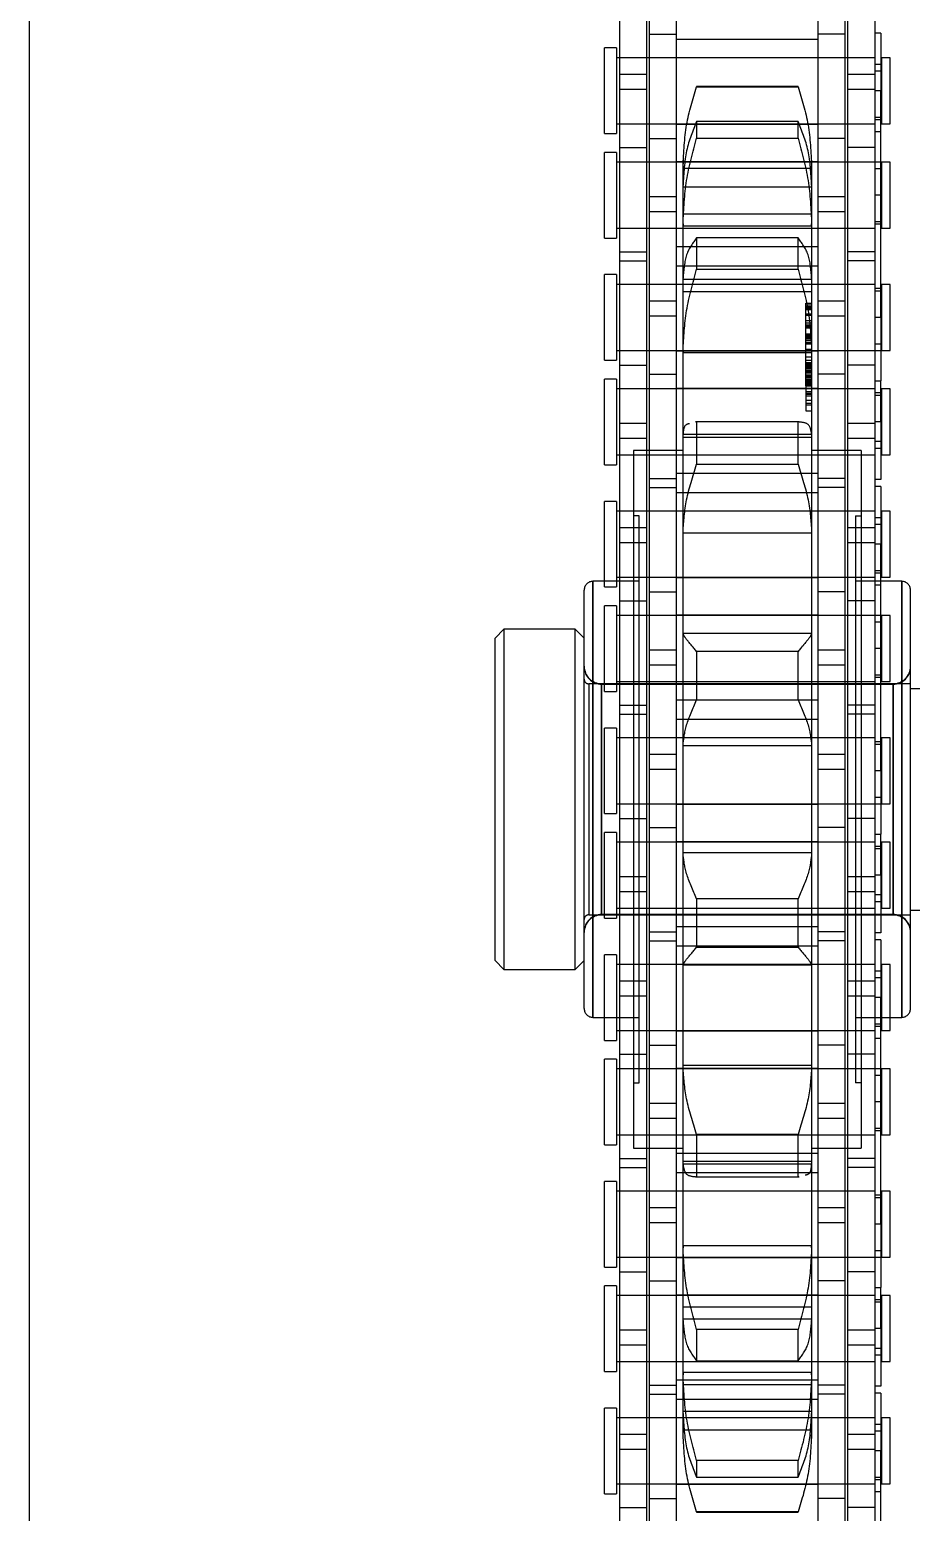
# Model space of a CAD drawing. Header units: metres. Extents: x 0 to 63075, y 0 to 44550.
# Drawn here: x 14109.2 to 14158.7, y 28815.4 to 28898.5 of the extents above; entities that cross this region are included whole.
import ezdxf

# ---------------------------------------------------------------- set-up
doc = ezdxf.new("R2010")
doc.units = ezdxf.units.M
doc.header["$LTSCALE"] = 75
doc.linetypes.add('HIDDEN2', pattern=[4.7625, 3.175, -1.5875])
for name, color, linetype in [('SDM', 7, 'Continuous'), ('SL4', 4, 'Continuous'), ('ST1', 7, 'HIDDEN2')]:
    doc.layers.add(name, color=color, linetype=linetype)

# ---------------------------------------------------------------- blocks, each defined once
blk = doc.blocks.new('A$Cb6dca9d5')
at = {"layer": 'SL4'}
blk.add_line((262.765, 1009.762), (262.765, 2334.737), dxfattribs=at)
at = {"layer": 'ST1'}
for p, q in [((297.515, 2158.451), (297.515, 2164.801)), ((299.035, 2158.451), (299.035, 2164.801)), ((306.965, 2158.451), (306.965, 2164.801)), ((308.485, 2158.451), (308.485, 2164.801)), ((295.843, 2152.101), (295.843, 2161.196)), ((297.363, 2152.101), (297.363, 2161.196)), ((308.637, 2152.101), (308.637, 2161.196)), ((310.157, 2152.101), (310.157, 2161.196)), ((297.515, 2158.451), (299.035, 2158.451)), ((297.515, 2149.356), (297.515, 2158.451)), ((299.035, 2149.356), (299.035, 2158.451)), ((299.035, 2158.168), (306.965, 2158.168)), ((308.485, 2158.451), (306.965, 2158.451)), ((306.965, 2149.356), (306.965, 2158.451)), ((308.485, 2149.356), (308.485, 2158.451)), ((310.489, 2158.507), (310.157, 2158.507)), ((310.489, 2158.507), (310.489, 2155.276)), ((295, 2152.878), (295, 2157.675)), ((295.659, 2157.675), (295, 2157.675)), ((295.659, 2157.675), (295.659, 2152.878)), ((310.157, 2157.121), (295.659, 2157.121)), ((297.363, 2157.121), (295.843, 2157.121)), ((299.035, 2157.121), (297.515, 2157.121)), ((306.965, 2157.121), (299.035, 2157.121)), ((308.485, 2157.121), (306.965, 2157.121)), ((310.157, 2157.121), (308.637, 2157.121)), ((310.526, 2156.752), (310.157, 2156.752)), ((310.526, 2157.121), (310.526, 2153.431)), ((311, 2157.121), (310.526, 2157.121)), ((311, 2153.431), (311, 2157.121)), ((295.843, 2156.208), (297.363, 2156.208)), ((308.637, 2156.208), (310.157, 2156.208)), ((310.489, 2156.383), (310.157, 2156.383)), ((297.363, 2155.348), (295.843, 2155.348)), ((300.157, 2155.52), (300.157, 2155.496)), ((305.843, 2155.52), (300.157, 2155.52)), ((300.157, 2155.496), (305.843, 2155.496)), ((305.843, 2155.496), (305.843, 2155.52)), ((310.157, 2155.348), (308.637, 2155.348)), ((310.489, 2155.276), (310.157, 2155.276)), ((310.489, 2142.576), (310.489, 2155.276)), ((295.659, 2153.431), (310.157, 2153.431)), ((295.843, 2153.431), (297.363, 2153.431)), ((297.515, 2153.431), (299.035, 2153.431)), ((299.035, 2153.431), (306.965, 2153.431)), ((306.965, 2153.388), (299.035, 2153.388)), ((300.157, 2153.558), (300.157, 2152.62)), ((305.843, 2153.558), (300.157, 2153.558)), ((305.843, 2152.62), (305.843, 2153.558)), ((306.965, 2153.431), (308.485, 2153.431)), ((308.637, 2153.431), (310.157, 2153.431)), ((310.157, 2153.8), (310.526, 2153.8)), ((310.489, 2153.657), (310.157, 2153.657)), ((310.526, 2153.431), (311, 2153.431)), ((295, 2152.878), (295.659, 2152.878)), ((297.515, 2152.603), (299.035, 2152.603)), ((300.157, 2152.62), (305.843, 2152.62)), ((308.485, 2152.603), (306.965, 2152.603)), ((310.489, 2152.98), (310.157, 2152.98)), ((295, 2147.029), (295, 2151.826)), ((295.659, 2151.826), (295, 2151.826)), ((295.659, 2151.826), (295.659, 2147.029)), ((295.843, 2152.101), (297.363, 2152.101)), ((295.843, 2145.751), (295.843, 2152.101)), ((297.363, 2145.751), (297.363, 2152.101)), ((299.405, 2151.684), (299.395, 2151.187)), ((310.157, 2152.101), (308.637, 2152.101)), ((308.637, 2145.751), (308.637, 2152.101)), ((310.157, 2145.751), (310.157, 2152.101)), ((310.157, 2151.273), (295.659, 2151.273)), ((297.363, 2151.273), (295.843, 2151.273)), ((299.035, 2151.273), (297.515, 2151.273)), ((299.035, 2151.316), (306.965, 2151.316)), ((306.965, 2151.273), (299.035, 2151.273)), ((299.395, 2151.047), (299.395, 2151.187)), ((299.395, 2150.92), (299.395, 2151.047)), ((299.395, 2151.047), (299.395, 2150.92)), ((306.605, 2150.92), (299.395, 2150.92)), ((299.395, 2149.99), (299.395, 2150.92)), ((306.605, 2151.187), (306.605, 2151.047)), ((306.605, 2151.047), (306.605, 2150.92)), ((306.605, 2150.92), (306.605, 2151.047)), ((306.605, 2150.92), (306.605, 2149.99)), ((308.485, 2151.273), (306.965, 2151.273)), ((310.489, 2151.273), (308.637, 2151.273)), ((310.526, 2150.904), (310.157, 2150.904)), ((310.526, 2151.273), (310.526, 2147.583)), ((311, 2151.273), (310.526, 2151.273)), ((311, 2147.583), (311, 2151.273)), ((299.395, 2147.825), (299.395, 2149.99)), ((306.605, 2149.881), (299.395, 2149.881)), ((306.605, 2149.99), (306.605, 2147.825)), ((297.515, 2148.496), (297.515, 2149.356)), ((297.515, 2149.356), (299.035, 2149.356)), ((299.035, 2148.496), (299.035, 2149.356)), ((306.965, 2148.496), (306.965, 2149.356)), ((306.965, 2149.356), (308.485, 2149.356)), ((308.485, 2148.496), (308.485, 2149.356)), ((310.489, 2149.428), (310.157, 2149.428)), ((297.515, 2139.401), (297.515, 2148.496)), ((299.035, 2148.496), (297.515, 2148.496)), ((299.035, 2139.401), (299.035, 2148.496)), ((299.395, 2148.383), (306.605, 2148.383)), ((306.965, 2139.401), (306.965, 2148.496)), ((308.485, 2148.496), (306.965, 2148.496)), ((308.485, 2139.401), (308.485, 2148.496)), ((295.659, 2147.583), (310.157, 2147.583)), ((295.843, 2147.583), (297.363, 2147.583)), ((297.515, 2147.583), (299.035, 2147.583)), ((299.035, 2147.583), (306.965, 2147.583)), ((299.395, 2147.697), (299.395, 2147.825)), ((299.395, 2147.825), (299.395, 2147.697)), ((306.605, 2147.697), (299.395, 2147.697)), ((299.395, 2144.783), (299.395, 2147.697)), ((306.605, 2147.825), (306.605, 2147.697)), ((306.605, 2147.697), (306.605, 2147.825)), ((306.605, 2147.697), (306.605, 2144.783)), ((306.965, 2147.583), (308.485, 2147.583)), ((308.637, 2147.583), (310.157, 2147.583)), ((310.157, 2147.952), (310.526, 2147.952)), ((310.489, 2147.809), (310.157, 2147.809)), ((310.526, 2147.583), (311, 2147.583)), ((295, 2147.029), (295.659, 2147.029)), ((306.965, 2146.536), (299.035, 2146.536)), ((300.157, 2147.039), (300.157, 2145.276)), ((305.843, 2147.039), (300.157, 2147.039)), ((305.843, 2145.276), (305.843, 2147.039)), ((295.843, 2146.253), (297.363, 2146.253)), ((295.843, 2145.751), (297.363, 2145.751)), ((295.843, 2136.656), (295.843, 2145.751)), ((297.363, 2136.656), (297.363, 2145.751)), ((310.157, 2146.253), (308.637, 2146.253)), ((310.157, 2145.751), (308.637, 2145.751)), ((308.637, 2136.656), (308.637, 2145.751)), ((310.157, 2136.656), (310.157, 2145.751)), ((295, 2140.178), (295, 2144.975)), ((295.659, 2144.975), (295, 2144.975)), ((295.659, 2144.975), (295.659, 2140.178)), ((299.035, 2145.468), (306.965, 2145.468)), ((300.157, 2145.276), (305.843, 2145.276)), ((310.157, 2144.421), (295.659, 2144.421)), ((297.363, 2144.421), (295.843, 2144.421)), ((299.035, 2144.421), (297.515, 2144.421)), ((306.965, 2144.421), (299.035, 2144.421)), ((299.395, 2140.715), (299.395, 2144.783)), ((306.605, 2144.705), (299.395, 2144.705)), ((299.395, 2144.036), (306.605, 2144.036)), ((306.605, 2144.783), (306.605, 2140.715)), ((308.485, 2144.421), (306.965, 2144.421)), ((310.157, 2144.421), (308.637, 2144.421)), ((310.489, 2144.195), (310.157, 2144.195)), ((310.526, 2144.052), (310.157, 2144.052)), ((310.526, 2144.421), (310.526, 2140.731)), ((311, 2144.421), (310.526, 2144.421)), ((311, 2140.731), (311, 2144.421)), ((297.515, 2143.508), (299.035, 2143.508)), ((306.27, 2143.349), (306.27, 2143.384)), ((306.27, 2143.384), (306.605, 2143.384)), ((306.27, 2143.369), (306.605, 2143.369)), ((306.27, 2143.142), (306.27, 2143.349)), ((306.27, 2143.349), (306.605, 2143.349)), ((306.27, 2143.339), (306.605, 2143.339)), ((306.27, 2143.222), (306.605, 2143.222)), ((306.27, 2143.184), (306.605, 2143.184)), ((306.965, 2143.508), (308.485, 2143.508)), ((299.035, 2142.648), (297.515, 2142.648)), ((306.27, 2143.106), (306.27, 2143.142)), ((306.27, 2143.142), (306.605, 2143.142)), ((306.27, 2142.781), (306.27, 2143.106)), ((306.27, 2143.106), (306.605, 2143.106)), ((306.27, 2143.015), (306.605, 2143.015)), ((306.27, 2142.697), (306.27, 2142.781)), ((306.27, 2142.781), (306.605, 2142.781)), ((306.27, 2142.415), (306.27, 2142.697)), ((306.27, 2142.697), (306.605, 2142.697)), ((306.27, 2141.567), (306.27, 2142.415)), ((306.27, 2142.415), (306.605, 2142.415)), ((308.485, 2142.648), (306.965, 2142.648)), ((310.489, 2142.576), (310.157, 2142.576)), ((310.489, 2142.576), (310.489, 2139.024)), ((306.27, 2142.278), (306.605, 2142.278)), ((306.27, 2142.157), (306.605, 2142.157)), ((306.27, 2142.109), (306.605, 2142.109)), ((306.27, 2142.071), (306.605, 2142.071)), ((306.27, 2142.025), (306.605, 2142.025)), ((306.27, 2141.998), (306.605, 2141.998)), ((306.27, 2141.663), (306.605, 2141.663)), ((306.27, 2141.64), (306.605, 2141.64)), ((306.27, 2141.567), (306.605, 2141.567)), ((306.27, 2141.177), (306.27, 2141.567)), ((306.27, 2141.56), (306.605, 2141.56)), ((306.27, 2141.539), (306.605, 2141.539)), ((306.27, 2141.522), (306.605, 2141.522)), ((295.659, 2140.731), (310.157, 2140.731)), ((295.843, 2140.731), (297.363, 2140.731)), ((297.515, 2140.731), (299.035, 2140.731)), ((299.035, 2140.731), (306.965, 2140.731)), ((306.965, 2140.688), (299.035, 2140.688)), ((299.395, 2140.599), (299.395, 2140.715)), ((299.395, 2140.715), (299.395, 2140.599)), ((306.27, 2141.467), (306.605, 2141.467)), ((306.27, 2141.413), (306.605, 2141.413)), ((306.27, 2141.333), (306.605, 2141.333)), ((306.27, 2141.287), (306.605, 2141.287)), ((306.27, 2141.177), (306.605, 2141.177)), ((306.27, 2138.748), (306.27, 2141.177)), ((306.27, 2141.159), (306.605, 2141.159)), ((306.27, 2141.138), (306.605, 2141.138)), ((306.27, 2141.097), (306.605, 2141.097)), ((306.27, 2140.797), (306.605, 2140.797)), ((306.27, 2140.736), (306.605, 2140.736)), ((306.605, 2140.688), (306.27, 2140.688)), ((306.605, 2140.715), (306.605, 2140.599)), ((306.965, 2140.731), (308.485, 2140.731)), ((308.637, 2140.731), (310.489, 2140.731)), ((310.157, 2141.1), (310.526, 2141.1)), ((310.526, 2140.731), (311, 2140.731)), ((295, 2140.178), (295.659, 2140.178)), ((295.843, 2139.903), (297.363, 2139.903)), ((306.605, 2140.599), (299.395, 2140.599)), ((299.395, 2136.054), (299.395, 2140.599)), ((306.605, 2140.353), (306.27, 2140.353)), ((306.27, 2140.194), (306.605, 2140.194)), ((306.27, 2140.06), (306.605, 2140.06)), ((306.27, 2140.052), (306.605, 2140.052)), ((306.27, 2140.033), (306.605, 2140.033)), ((306.27, 2140.017), (306.605, 2140.017)), ((306.27, 2140.003), (306.605, 2140.003)), ((306.27, 2139.915), (306.605, 2139.915)), ((306.27, 2139.911), (306.605, 2139.911)), ((306.27, 2139.886), (306.605, 2139.886)), ((306.27, 2139.882), (306.605, 2139.882)), ((306.605, 2140.599), (306.605, 2136.054)), ((310.157, 2139.903), (308.637, 2139.903)), ((295, 2134.329), (295, 2139.126)), ((295.659, 2139.126), (295, 2139.126)), ((295.659, 2139.126), (295.659, 2134.329)), ((297.515, 2139.401), (299.035, 2139.401)), ((297.515, 2133.051), (297.515, 2139.401)), ((299.035, 2133.051), (299.035, 2139.401)), ((306.27, 2139.848), (306.605, 2139.848)), ((306.27, 2139.809), (306.605, 2139.809)), ((306.27, 2139.776), (306.605, 2139.776)), ((306.27, 2139.774), (306.605, 2139.774)), ((306.27, 2139.741), (306.605, 2139.741)), ((306.27, 2139.638), (306.605, 2139.638)), ((306.27, 2139.589), (306.605, 2139.589)), ((306.27, 2139.509), (306.605, 2139.509)), ((306.27, 2139.425), (306.605, 2139.425)), ((306.27, 2139.332), (306.605, 2139.332)), ((306.27, 2139.264), (306.605, 2139.264)), ((306.27, 2139.256), (306.605, 2139.256)), ((306.27, 2139.236), (306.605, 2139.236)), ((306.27, 2139.143), (306.605, 2139.143)), ((306.27, 2139.13), (306.605, 2139.13)), ((306.27, 2139.122), (306.605, 2139.122)), ((306.27, 2139.119), (306.605, 2139.119)), ((306.27, 2139.045), (306.605, 2139.045)), ((308.485, 2139.401), (306.965, 2139.401)), ((306.965, 2133.051), (306.965, 2139.401)), ((308.485, 2133.051), (308.485, 2139.401)), ((310.157, 2139.024), (310.489, 2139.024)), ((310.489, 2136.728), (310.489, 2139.024)), ((310.157, 2138.573), (295.659, 2138.573)), ((297.363, 2138.573), (295.843, 2138.573)), ((299.035, 2138.573), (297.515, 2138.573)), ((299.035, 2138.616), (306.965, 2138.616)), ((306.965, 2138.573), (299.035, 2138.573)), ((306.27, 2139.014), (306.605, 2139.014)), ((306.27, 2139.006), (306.605, 2139.006)), ((306.27, 2138.929), (306.605, 2138.929)), ((306.27, 2138.872), (306.605, 2138.872)), ((306.27, 2138.871), (306.605, 2138.871)), ((306.27, 2138.858), (306.605, 2138.858)), ((306.27, 2138.807), (306.605, 2138.807)), ((306.27, 2138.807), (306.605, 2138.807)), ((306.27, 2138.748), (306.605, 2138.748)), ((306.27, 2138.748), (306.27, 2138.333)), ((306.27, 2138.425), (306.605, 2138.425)), ((306.27, 2138.333), (306.605, 2138.333)), ((306.27, 2138.333), (306.27, 2138.181)), ((306.27, 2138.284), (306.605, 2138.284)), ((308.485, 2138.573), (306.965, 2138.573)), ((310.157, 2138.573), (308.637, 2138.573)), ((310.489, 2138.347), (310.157, 2138.347)), ((310.526, 2138.204), (310.157, 2138.204)), ((310.526, 2138.573), (310.526, 2134.883)), ((311, 2138.573), (310.526, 2138.573)), ((311, 2134.883), (311, 2138.573)), ((306.27, 2138.181), (306.605, 2138.181)), ((306.27, 2138.181), (306.27, 2137.341)), ((306.27, 2137.949), (306.605, 2137.949)), ((306.27, 2137.779), (306.605, 2137.779)), ((306.27, 2137.676), (306.605, 2137.676)), ((295.843, 2135.796), (295.843, 2136.656)), ((295.843, 2136.656), (297.363, 2136.656)), ((297.363, 2135.796), (297.363, 2136.656)), ((305.901, 2136.728), (300.099, 2136.728)), ((300.157, 2136.726), (300.099, 2136.711)), ((300.157, 2136.726), (300.157, 2134.35)), ((305.843, 2136.726), (300.157, 2136.726)), ((305.843, 2134.35), (305.843, 2136.726)), ((306.27, 2137.341), (306.605, 2137.341)), ((308.637, 2135.796), (308.637, 2136.656)), ((308.637, 2136.656), (310.157, 2136.656)), ((310.489, 2136.728), (310.157, 2136.728)), ((310.157, 2135.796), (310.157, 2136.656)), ((310.489, 2136.728), (310.489, 2133.497)), ((295.843, 2126.701), (295.843, 2135.796)), ((297.363, 2135.796), (295.843, 2135.796)), ((297.363, 2126.701), (297.363, 2135.796)), ((299.395, 2130.572), (299.395, 2136.054)), ((306.605, 2136.016), (299.395, 2136.016)), ((299.395, 2135.866), (306.605, 2135.866)), ((306.605, 2136.054), (306.605, 2130.572)), ((308.637, 2126.701), (308.637, 2135.796)), ((310.157, 2135.796), (308.637, 2135.796)), ((310.157, 2126.701), (310.157, 2135.796)), ((295.659, 2134.883), (310.157, 2134.883)), ((295.843, 2134.883), (297.363, 2134.883)), ((299.395, 2135.124), (296.625, 2135.124)), ((296.625, 2135.124), (296.625, 2096.036)), ((297.515, 2134.883), (299.035, 2134.883)), ((299.035, 2134.883), (306.965, 2134.883)), ((309.375, 2135.124), (306.605, 2135.124)), ((306.965, 2134.883), (308.485, 2134.883)), ((308.637, 2134.883), (310.157, 2134.883)), ((309.375, 2135.124), (309.375, 2096.036)), ((310.489, 2135.621), (310.157, 2135.621)), ((310.157, 2135.252), (310.526, 2135.252)), ((310.526, 2134.883), (311, 2134.883)), ((295, 2134.329), (295.659, 2134.329)), ((300.157, 2134.35), (305.843, 2134.35)), ((297.515, 2133.553), (299.035, 2133.553)), ((306.965, 2133.836), (299.035, 2133.836)), ((308.485, 2133.553), (306.965, 2133.553)), ((310.489, 2133.497), (310.157, 2133.497)), ((297.515, 2133.051), (299.035, 2133.051)), ((297.515, 2123.956), (297.515, 2133.051)), ((299.035, 2123.956), (299.035, 2133.051)), ((299.035, 2132.768), (306.965, 2132.768)), ((308.485, 2133.051), (306.965, 2133.051)), ((306.965, 2123.956), (306.965, 2133.051)), ((308.485, 2123.956), (308.485, 2133.051)), ((310.489, 2133.107), (310.157, 2133.107)), ((310.489, 2133.107), (310.489, 2129.876)), ((295, 2127.478), (295, 2132.275)), ((295.659, 2132.275), (295, 2132.275)), ((295.659, 2132.275), (295.659, 2127.478)), ((310.157, 2131.721), (295.659, 2131.721)), ((297.363, 2131.721), (295.843, 2131.721)), ((299.035, 2131.721), (297.515, 2131.721)), ((306.965, 2131.721), (299.035, 2131.721)), ((308.485, 2131.721), (306.965, 2131.721)), ((310.157, 2131.721), (308.637, 2131.721)), ((310.526, 2131.721), (310.526, 2128.031)), ((311, 2131.721), (310.526, 2131.721)), ((311, 2128.031), (311, 2131.721)), ((295.843, 2130.808), (297.363, 2130.808)), ((296.944, 2131.459), (296.625, 2131.459)), ((296.944, 2099.7), (296.944, 2131.459)), ((308.637, 2130.808), (310.157, 2130.808)), ((309.056, 2131.459), (309.375, 2131.459)), ((309.056, 2131.459), (309.056, 2099.7)), ((310.526, 2131.352), (310.157, 2131.352)), ((310.489, 2130.983), (310.157, 2130.983)), ((297.363, 2129.948), (295.843, 2129.948)), ((299.395, 2130.484), (299.395, 2130.572)), ((306.605, 2130.484), (299.395, 2130.484)), ((299.395, 2124.862), (299.395, 2130.484)), ((306.605, 2130.572), (306.605, 2130.484)), ((306.605, 2130.484), (306.605, 2124.862)), ((310.157, 2129.948), (308.637, 2129.948)), ((310.489, 2129.876), (310.157, 2129.876)), ((310.489, 2117.176), (310.489, 2129.876)), ((310.157, 2128.4), (310.526, 2128.4)), ((310.489, 2128.257), (310.157, 2128.257)), ((294.344, 2103.365), (294.344, 2127.795)), ((296.944, 2127.795), (294.344, 2127.795)), ((294.344, 2127.795), (294.344, 2103.365)), ((295, 2127.478), (295.659, 2127.478)), ((295.659, 2128.031), (310.157, 2128.031)), ((295.843, 2128.031), (297.363, 2128.031)), ((297.515, 2128.031), (299.035, 2128.031)), ((299.035, 2128.031), (306.965, 2128.031)), ((306.965, 2127.988), (299.035, 2127.988)), ((306.965, 2128.031), (308.485, 2128.031)), ((308.637, 2128.031), (310.157, 2128.031)), ((311.656, 2127.795), (309.056, 2127.795)), ((310.489, 2127.58), (310.157, 2127.58)), ((310.526, 2128.031), (311, 2128.031)), ((311.656, 2103.365), (311.656, 2127.795)), ((311.656, 2127.795), (311.656, 2103.365)), ((293.855, 2103.854), (293.855, 2127.306)), ((295.843, 2126.701), (297.363, 2126.701)), ((295.843, 2120.351), (295.843, 2126.701)), ((297.363, 2120.351), (297.363, 2126.701)), ((297.515, 2127.203), (299.035, 2127.203)), ((308.485, 2127.203), (306.965, 2127.203)), ((310.157, 2126.701), (308.637, 2126.701)), ((308.637, 2120.351), (308.637, 2126.701)), ((310.157, 2120.351), (310.157, 2126.701)), ((312.145, 2103.854), (312.145, 2127.306)), ((295, 2121.629), (295, 2126.426)), ((295.659, 2126.426), (295, 2126.426)), ((295.659, 2126.426), (295.659, 2121.629)), ((310.157, 2125.873), (295.659, 2125.873)), ((297.363, 2125.873), (295.843, 2125.873)), ((299.035, 2125.873), (297.515, 2125.873)), ((299.035, 2125.916), (306.965, 2125.916)), ((306.965, 2125.873), (299.035, 2125.873)), ((308.485, 2125.873), (306.965, 2125.873)), ((310.489, 2125.873), (308.637, 2125.873)), ((310.526, 2125.873), (310.526, 2122.183)), ((311, 2125.873), (310.526, 2125.873)), ((311, 2122.183), (311, 2125.873)), ((289.355, 2125.105), (288.855, 2124.605)), ((289.355, 2125.105), (289.355, 2106.055)), ((293.355, 2125.105), (289.355, 2125.105)), ((293.355, 2106.055), (293.355, 2125.105)), ((293.855, 2124.605), (293.355, 2125.105)), ((310.526, 2125.504), (310.157, 2125.504)), ((288.855, 2106.555), (288.855, 2124.605)), ((299.395, 2124.856), (299.395, 2124.862)), ((306.605, 2124.862), (299.395, 2124.862)), ((299.395, 2118.622), (299.395, 2124.856)), ((306.605, 2124.862), (306.605, 2124.856)), ((306.605, 2124.856), (306.605, 2118.622)), ((297.515, 2123.096), (297.515, 2123.956)), ((297.515, 2123.956), (299.035, 2123.956)), ((299.035, 2123.096), (299.035, 2123.956)), ((300.157, 2123.862), (300.157, 2121.161)), ((305.843, 2123.862), (300.157, 2123.862)), ((305.843, 2121.161), (305.843, 2123.862)), ((306.965, 2123.096), (306.965, 2123.956)), ((306.965, 2123.956), (308.485, 2123.956)), ((308.485, 2123.096), (308.485, 2123.956)), ((310.489, 2124.028), (310.157, 2124.028)), ((297.515, 2114.001), (297.515, 2123.096)), ((299.035, 2123.096), (297.515, 2123.096)), ((299.035, 2114.001), (299.035, 2123.096)), ((306.965, 2114.001), (306.965, 2123.096)), ((308.485, 2123.096), (306.965, 2123.096)), ((308.485, 2114.001), (308.485, 2123.096)), ((310.157, 2122.552), (310.526, 2122.552)), ((310.489, 2122.409), (310.157, 2122.409)), ((294.105, 2122.055), (294.105, 2109.105)), ((312.145, 2122.055), (294.105, 2122.055)), ((311.168, 2122.055), (294.832, 2122.055)), ((294.832, 2122.03), (294.832, 2109.13)), ((294.832, 2122.03), (311.168, 2122.03)), ((294.832, 2109.13), (294.832, 2122.03)), ((295, 2121.629), (295.659, 2121.629)), ((295.659, 2122.183), (310.157, 2122.183)), ((295.843, 2122.183), (297.363, 2122.183)), ((297.515, 2122.183), (299.035, 2122.183)), ((299.035, 2122.183), (306.965, 2122.183)), ((306.965, 2122.183), (308.485, 2122.183)), ((308.637, 2122.183), (310.157, 2122.183)), ((310.526, 2122.183), (311, 2122.183)), ((311.168, 2122.03), (311.168, 2109.13)), ((311.168, 2109.13), (311.168, 2122.03)), ((313.245, 2121.78), (312.145, 2121.78)), ((295.843, 2120.853), (297.363, 2120.853)), ((306.965, 2121.136), (299.035, 2121.136)), ((300.157, 2121.161), (305.843, 2121.161)), ((310.157, 2120.853), (308.637, 2120.853)), ((295.843, 2120.351), (297.363, 2120.351)), ((295.843, 2111.256), (295.843, 2120.351)), ((297.363, 2111.256), (297.363, 2120.351)), ((299.035, 2120.068), (306.965, 2120.068)), ((310.157, 2120.351), (308.637, 2120.351)), ((308.637, 2111.256), (308.637, 2120.351)), ((310.157, 2111.256), (310.157, 2120.351)), ((295, 2114.778), (295, 2119.575)), ((295.659, 2119.575), (295, 2119.575)), ((295.659, 2119.575), (295.659, 2114.778)), ((310.157, 2119.021), (295.659, 2119.021)), ((297.363, 2119.021), (295.843, 2119.021)), ((299.035, 2119.021), (297.515, 2119.021)), ((306.965, 2119.021), (299.035, 2119.021)), ((299.395, 2118.572), (299.395, 2118.622)), ((306.605, 2118.572), (299.395, 2118.572)), ((299.395, 2112.588), (299.395, 2118.572)), ((306.605, 2118.622), (306.605, 2118.572)), ((306.605, 2118.572), (306.605, 2112.588)), ((308.485, 2119.021), (306.965, 2119.021)), ((310.157, 2119.021), (308.637, 2119.021)), ((310.489, 2118.795), (310.157, 2118.795)), ((310.526, 2118.652), (310.157, 2118.652)), ((310.526, 2119.021), (310.526, 2115.331)), ((311, 2119.021), (310.526, 2119.021)), ((311, 2115.331), (311, 2119.021)), ((297.515, 2118.108), (299.035, 2118.108)), ((306.965, 2118.108), (308.485, 2118.108)), ((299.035, 2117.248), (297.515, 2117.248)), ((308.485, 2117.248), (306.965, 2117.248)), ((310.489, 2117.176), (310.157, 2117.176)), ((310.489, 2117.176), (310.489, 2113.624)), ((295.659, 2115.331), (310.157, 2115.331)), ((295.843, 2115.331), (297.363, 2115.331)), ((297.515, 2115.331), (299.035, 2115.331)), ((299.035, 2115.331), (306.965, 2115.331)), ((306.965, 2115.288), (299.035, 2115.288)), ((306.965, 2115.331), (308.485, 2115.331)), ((308.637, 2115.331), (310.489, 2115.331)), ((310.157, 2115.7), (310.526, 2115.7)), ((310.526, 2115.331), (311, 2115.331)), ((295, 2114.778), (295.659, 2114.778)), ((295.843, 2114.503), (297.363, 2114.503)), ((310.157, 2114.503), (308.637, 2114.503)), ((295, 2108.929), (295, 2113.726)), ((295.659, 2113.726), (295, 2113.726)), ((295.659, 2113.726), (295.659, 2108.929)), ((297.515, 2114.001), (299.035, 2114.001)), ((297.515, 2107.651), (297.515, 2114.001)), ((299.035, 2107.651), (299.035, 2114.001)), ((308.485, 2114.001), (306.965, 2114.001)), ((306.965, 2107.651), (306.965, 2114.001)), ((308.485, 2107.651), (308.485, 2114.001)), ((310.157, 2113.624), (310.489, 2113.624)), ((310.489, 2111.328), (310.489, 2113.624)), ((310.157, 2113.173), (295.659, 2113.173)), ((297.363, 2113.173), (295.843, 2113.173)), ((299.035, 2113.173), (297.515, 2113.173)), ((299.035, 2113.216), (306.965, 2113.216)), ((306.965, 2113.173), (299.035, 2113.173)), ((299.395, 2112.538), (299.395, 2112.588)), ((306.605, 2112.588), (299.395, 2112.588)), ((299.395, 2106.304), (299.395, 2112.538)), ((306.605, 2112.588), (306.605, 2112.538)), ((306.605, 2112.538), (306.605, 2106.304)), ((308.485, 2113.173), (306.965, 2113.173)), ((310.157, 2113.173), (308.637, 2113.173)), ((310.489, 2112.947), (310.157, 2112.947)), ((310.526, 2112.804), (310.157, 2112.804)), ((310.526, 2113.173), (310.526, 2109.483)), ((311, 2113.173), (310.526, 2113.173)), ((311, 2109.483), (311, 2113.173)), ((295.843, 2110.396), (295.843, 2111.256)), ((295.843, 2111.256), (297.363, 2111.256)), ((297.363, 2110.396), (297.363, 2111.256)), ((308.637, 2110.396), (308.637, 2111.256)), ((308.637, 2111.256), (310.157, 2111.256)), ((310.489, 2111.328), (310.157, 2111.328)), ((310.157, 2110.396), (310.157, 2111.256)), ((310.489, 2111.328), (310.489, 2108.097)), ((295.843, 2101.301), (295.843, 2110.396)), ((297.363, 2110.396), (295.843, 2110.396)), ((297.363, 2101.301), (297.363, 2110.396)), ((300.157, 2109.999), (300.157, 2107.298)), ((305.843, 2109.999), (300.157, 2109.999)), ((305.843, 2107.298), (305.843, 2109.999)), ((308.637, 2101.301), (308.637, 2110.396)), ((310.157, 2110.396), (308.637, 2110.396)), ((310.157, 2101.301), (310.157, 2110.396)), ((310.489, 2110.221), (310.157, 2110.221)), ((311.168, 2109.13), (294.832, 2109.13)), ((295.659, 2109.483), (310.157, 2109.483)), ((295.843, 2109.483), (297.363, 2109.483)), ((297.515, 2109.483), (299.035, 2109.483)), ((299.035, 2109.483), (306.965, 2109.483)), ((306.965, 2109.483), (308.485, 2109.483)), ((308.637, 2109.483), (310.157, 2109.483)), ((310.157, 2109.852), (310.526, 2109.852)), ((310.526, 2109.483), (311, 2109.483)), ((312.145, 2109.38), (313.245, 2109.38)), ((294.105, 2109.105), (312.145, 2109.105)), ((294.832, 2109.105), (311.168, 2109.105)), ((295, 2108.929), (295.659, 2108.929)), ((306.965, 2108.436), (299.035, 2108.436)), ((297.515, 2108.153), (299.035, 2108.153)), ((297.515, 2107.651), (299.035, 2107.651)), ((297.515, 2098.556), (297.515, 2107.651)), ((299.035, 2098.556), (299.035, 2107.651)), ((308.485, 2108.153), (306.965, 2108.153)), ((308.485, 2107.651), (306.965, 2107.651)), ((306.965, 2098.556), (306.965, 2107.651)), ((308.485, 2098.556), (308.485, 2107.651)), ((310.489, 2108.097), (310.157, 2108.097)), ((310.489, 2107.707), (310.157, 2107.707)), ((310.489, 2107.707), (310.489, 2104.476)), ((295, 2102.078), (295, 2106.875)), ((295.659, 2106.875), (295, 2106.875)), ((295.659, 2106.875), (295.659, 2102.078)), ((299.035, 2107.368), (306.965, 2107.368)), ((300.157, 2107.298), (305.843, 2107.298)), ((288.855, 2106.555), (289.355, 2106.055)), ((289.355, 2106.055), (293.355, 2106.055)), ((293.355, 2106.055), (293.855, 2106.555)), ((310.157, 2106.321), (295.659, 2106.321)), ((297.363, 2106.321), (295.843, 2106.321)), ((299.035, 2106.321), (297.515, 2106.321)), ((306.965, 2106.321), (299.035, 2106.321)), ((299.395, 2106.298), (299.395, 2106.304)), ((306.605, 2106.298), (299.395, 2106.298)), ((299.395, 2100.676), (299.395, 2106.298)), ((306.605, 2106.304), (306.605, 2106.298)), ((306.605, 2106.298), (306.605, 2100.676)), ((308.485, 2106.321), (306.965, 2106.321)), ((310.157, 2106.321), (308.637, 2106.321)), ((310.526, 2105.952), (310.157, 2105.952)), ((310.526, 2106.321), (310.526, 2102.631)), ((311, 2106.321), (310.526, 2106.321)), ((311, 2102.631), (311, 2106.321)), ((295.843, 2105.408), (297.363, 2105.408)), ((308.637, 2105.408), (310.157, 2105.408)), ((310.489, 2105.583), (310.157, 2105.583)), ((297.363, 2104.548), (295.843, 2104.548)), ((310.157, 2104.548), (308.637, 2104.548)), ((310.489, 2104.476), (310.157, 2104.476)), ((310.489, 2091.776), (310.489, 2104.476)), ((294.344, 2103.365), (296.944, 2103.365)), ((309.056, 2103.365), (311.656, 2103.365)), ((295.659, 2102.631), (310.157, 2102.631)), ((295.843, 2102.631), (297.363, 2102.631)), ((297.515, 2102.631), (299.035, 2102.631)), ((299.035, 2102.631), (306.965, 2102.631)), ((306.965, 2102.588), (299.035, 2102.588)), ((306.965, 2102.631), (308.485, 2102.631)), ((308.637, 2102.631), (310.157, 2102.631)), ((310.157, 2103), (310.526, 2103)), ((310.489, 2102.857), (310.157, 2102.857)), ((310.526, 2102.631), (311, 2102.631)), ((295, 2102.078), (295.659, 2102.078)), ((297.515, 2101.803), (299.035, 2101.803)), ((308.485, 2101.803), (306.965, 2101.803)), ((310.489, 2102.18), (310.157, 2102.18)), ((295, 2096.23), (295, 2101.027)), ((295.659, 2101.027), (295, 2101.027)), ((295.659, 2101.027), (295.659, 2096.23)), ((295.843, 2101.301), (297.363, 2101.301)), ((295.843, 2094.951), (295.843, 2101.301)), ((297.363, 2094.951), (297.363, 2101.301)), ((310.157, 2101.301), (308.637, 2101.301)), ((308.637, 2094.951), (308.637, 2101.301)), ((310.157, 2094.951), (310.157, 2101.301)), ((310.157, 2100.473), (295.659, 2100.473)), ((297.363, 2100.473), (295.843, 2100.473)), ((299.035, 2100.473), (297.515, 2100.473)), ((299.035, 2100.516), (306.965, 2100.516)), ((306.965, 2100.473), (299.035, 2100.473)), ((299.395, 2100.588), (299.395, 2100.676)), ((306.605, 2100.676), (299.395, 2100.676)), ((299.395, 2095.106), (299.395, 2100.588)), ((306.605, 2100.676), (306.605, 2100.588)), ((306.605, 2100.588), (306.605, 2095.106)), ((308.485, 2100.473), (306.965, 2100.473)), ((310.489, 2100.473), (308.637, 2100.473)), ((310.526, 2100.104), (310.157, 2100.104)), ((310.526, 2100.473), (310.526, 2096.783)), ((311, 2100.473), (310.526, 2100.473)), ((311, 2096.783), (311, 2100.473)), ((296.625, 2099.7), (296.944, 2099.7)), ((309.375, 2099.7), (309.056, 2099.7)), ((297.515, 2097.696), (297.515, 2098.556)), ((297.515, 2098.556), (299.035, 2098.556)), ((299.035, 2097.696), (299.035, 2098.556)), ((306.965, 2097.696), (306.965, 2098.556)), ((306.965, 2098.556), (308.485, 2098.556)), ((308.485, 2097.696), (308.485, 2098.556)), ((310.489, 2098.628), (310.157, 2098.628)), ((297.515, 2088.601), (297.515, 2097.696)), ((299.035, 2097.696), (297.515, 2097.696)), ((299.035, 2088.601), (299.035, 2097.696)), ((306.965, 2088.601), (306.965, 2097.696)), ((308.485, 2097.696), (306.965, 2097.696)), ((308.485, 2088.601), (308.485, 2097.696)), ((295.659, 2096.783), (310.157, 2096.783)), ((295.843, 2096.783), (297.363, 2096.783)), ((297.515, 2096.783), (299.035, 2096.783)), ((299.035, 2096.783), (306.965, 2096.783)), ((305.843, 2096.81), (300.157, 2096.81)), ((300.157, 2096.81), (300.157, 2094.434)), ((305.843, 2094.434), (305.843, 2096.81)), ((306.965, 2096.783), (308.485, 2096.783)), ((308.637, 2096.783), (310.157, 2096.783)), ((310.157, 2097.152), (310.526, 2097.152)), ((310.489, 2097.009), (310.157, 2097.009)), ((310.526, 2096.783), (311, 2096.783)), ((295, 2096.23), (295.659, 2096.23)), ((296.625, 2096.036), (299.395, 2096.036)), ((306.605, 2096.036), (309.375, 2096.036)), ((295.843, 2095.453), (297.363, 2095.453)), ((306.965, 2095.736), (299.035, 2095.736)), ((306.605, 2095.294), (299.395, 2095.294)), ((306.605, 2095.144), (299.395, 2095.144)), ((299.395, 2090.561), (299.395, 2095.106)), ((306.605, 2095.106), (306.605, 2090.561)), ((310.157, 2095.453), (308.637, 2095.453)), ((295, 2089.378), (295, 2094.175)), ((295.659, 2094.175), (295, 2094.175)), ((295.659, 2094.175), (295.659, 2089.378)), ((295.843, 2094.951), (297.363, 2094.951)), ((295.843, 2085.856), (295.843, 2094.951)), ((297.363, 2085.856), (297.363, 2094.951)), ((299.035, 2094.668), (306.965, 2094.668)), ((300.099, 2094.432), (305.901, 2094.432)), ((300.157, 2094.434), (305.843, 2094.434)), ((305.843, 2094.434), (305.901, 2094.449)), ((310.157, 2094.951), (308.637, 2094.951)), ((308.637, 2085.856), (308.637, 2094.951)), ((310.157, 2085.856), (310.157, 2094.951)), ((310.157, 2093.621), (295.659, 2093.621)), ((297.363, 2093.621), (295.843, 2093.621)), ((299.035, 2093.621), (297.515, 2093.621)), ((306.965, 2093.621), (299.035, 2093.621)), ((308.485, 2093.621), (306.965, 2093.621)), ((310.157, 2093.621), (308.637, 2093.621)), ((310.489, 2093.395), (310.157, 2093.395)), ((310.526, 2093.621), (310.526, 2089.931)), ((311, 2093.621), (310.526, 2093.621)), ((311, 2089.931), (311, 2093.621)), ((297.515, 2092.708), (299.035, 2092.708)), ((306.965, 2092.708), (308.485, 2092.708)), ((310.526, 2093.252), (310.157, 2093.252)), ((299.035, 2091.848), (297.515, 2091.848)), ((308.485, 2091.848), (306.965, 2091.848)), ((310.489, 2091.776), (310.157, 2091.776)), ((310.489, 2091.776), (310.489, 2088.224)), ((306.605, 2090.561), (299.395, 2090.561)), ((299.395, 2090.445), (299.395, 2090.561)), ((299.395, 2090.561), (299.395, 2090.445)), ((299.395, 2086.377), (299.395, 2090.445)), ((306.605, 2090.561), (306.605, 2090.445)), ((306.605, 2090.445), (306.605, 2090.561)), ((306.605, 2090.445), (306.605, 2086.377)), ((310.157, 2090.3), (310.526, 2090.3)), ((295, 2089.378), (295.659, 2089.378)), ((295.659, 2089.931), (310.157, 2089.931)), ((295.843, 2089.931), (297.363, 2089.931)), ((297.515, 2089.931), (299.035, 2089.931)), ((299.035, 2089.931), (306.965, 2089.931)), ((306.965, 2089.888), (299.035, 2089.888)), ((306.965, 2089.931), (308.485, 2089.931)), ((308.637, 2089.931), (310.489, 2089.931)), ((310.526, 2089.931), (311, 2089.931)), ((295.843, 2089.103), (297.363, 2089.103)), ((297.515, 2088.601), (299.035, 2088.601)), ((297.515, 2082.251), (297.515, 2088.601)), ((299.035, 2082.251), (299.035, 2088.601)), ((308.485, 2088.601), (306.965, 2088.601)), ((306.965, 2082.251), (306.965, 2088.601)), ((308.485, 2082.251), (308.485, 2088.601)), ((310.157, 2089.103), (308.637, 2089.103)), ((295, 2083.53), (295, 2088.327)), ((295.659, 2088.327), (295, 2088.327)), ((295.659, 2088.327), (295.659, 2083.53)), ((310.157, 2087.773), (295.659, 2087.773)), ((297.363, 2087.773), (295.843, 2087.773)), ((299.035, 2087.773), (297.515, 2087.773)), ((299.035, 2087.816), (306.965, 2087.816)), ((306.965, 2087.773), (299.035, 2087.773)), ((308.485, 2087.773), (306.965, 2087.773)), ((310.157, 2087.773), (308.637, 2087.773)), ((310.157, 2088.224), (310.489, 2088.224)), ((310.489, 2087.547), (310.157, 2087.547)), ((310.489, 2085.928), (310.489, 2088.224)), ((310.526, 2087.773), (310.526, 2084.083)), ((311, 2087.773), (310.526, 2087.773)), ((311, 2084.083), (311, 2087.773)), ((306.605, 2087.124), (299.395, 2087.124)), ((310.526, 2087.404), (310.157, 2087.404)), ((306.605, 2086.455), (299.395, 2086.455)), ((299.395, 2083.463), (299.395, 2086.377)), ((305.843, 2085.884), (300.157, 2085.884)), ((300.157, 2085.884), (300.157, 2084.121)), ((305.843, 2084.121), (305.843, 2085.884)), ((306.605, 2086.377), (306.605, 2083.463)), ((310.489, 2085.928), (310.157, 2085.928)), ((310.489, 2085.928), (310.489, 2082.697)), ((295.843, 2084.996), (295.843, 2085.856)), ((295.843, 2085.856), (297.363, 2085.856)), ((297.363, 2084.996), (297.363, 2085.856)), ((308.637, 2084.996), (308.637, 2085.856)), ((308.637, 2085.856), (310.157, 2085.856)), ((310.157, 2084.996), (310.157, 2085.856)), ((295.843, 2075.901), (295.843, 2084.996)), ((297.363, 2084.996), (295.843, 2084.996)), ((297.363, 2075.901), (297.363, 2084.996)), ((308.637, 2075.901), (308.637, 2084.996)), ((310.157, 2084.996), (308.637, 2084.996)), ((310.157, 2075.901), (310.157, 2084.996)), ((310.489, 2084.821), (310.157, 2084.821)), ((310.157, 2084.452), (310.526, 2084.452)), ((295, 2083.53), (295.659, 2083.53)), ((295.659, 2084.083), (310.157, 2084.083)), ((295.843, 2084.083), (297.363, 2084.083)), ((297.515, 2084.083), (299.035, 2084.083)), ((299.035, 2084.083), (306.965, 2084.083)), ((306.605, 2083.463), (299.395, 2083.463)), ((299.395, 2083.335), (299.395, 2083.463)), ((299.395, 2083.463), (299.395, 2083.335)), ((300.157, 2084.121), (305.843, 2084.121)), ((306.605, 2083.463), (306.605, 2083.335)), ((306.605, 2083.335), (306.605, 2083.463)), ((306.965, 2084.083), (308.485, 2084.083)), ((308.637, 2084.083), (310.157, 2084.083)), ((310.526, 2084.083), (311, 2084.083)), ((297.515, 2082.753), (299.035, 2082.753)), ((306.965, 2083.036), (299.035, 2083.036)), ((299.395, 2081.17), (299.395, 2083.335)), ((306.605, 2082.777), (299.395, 2082.777)), ((306.605, 2083.335), (306.605, 2081.17)), ((308.485, 2082.753), (306.965, 2082.753)), ((310.489, 2082.697), (310.157, 2082.697)), ((297.515, 2082.251), (299.035, 2082.251)), ((297.515, 2073.156), (297.515, 2082.251)), ((299.035, 2073.156), (299.035, 2082.251)), ((299.035, 2081.968), (306.965, 2081.968)), ((308.485, 2082.251), (306.965, 2082.251)), ((306.965, 2073.156), (306.965, 2082.251)), ((308.485, 2073.156), (308.485, 2082.251)), ((310.489, 2082.307), (310.157, 2082.307)), ((310.489, 2082.307), (310.489, 2079.076)), ((295, 2076.678), (295, 2081.475)), ((295.659, 2081.475), (295, 2081.475)), ((295.659, 2081.475), (295.659, 2076.678)), ((310.157, 2080.921), (295.659, 2080.921)), ((297.363, 2080.921), (295.843, 2080.921)), ((299.035, 2080.921), (297.515, 2080.921)), ((306.965, 2080.921), (299.035, 2080.921)), ((306.605, 2081.279), (299.395, 2081.279)), ((299.395, 2080.24), (299.395, 2081.17)), ((306.605, 2081.17), (306.605, 2080.24)), ((308.485, 2080.921), (306.965, 2080.921)), ((310.157, 2080.921), (308.637, 2080.921)), ((310.526, 2080.921), (310.526, 2077.231)), ((311, 2080.921), (310.526, 2080.921)), ((311, 2077.231), (311, 2080.921)), ((306.605, 2080.24), (299.395, 2080.24)), ((299.395, 2080.113), (299.395, 2080.24)), ((299.395, 2080.24), (299.395, 2080.113)), ((299.395, 2079.973), (299.395, 2080.113)), ((306.605, 2080.24), (306.605, 2080.113)), ((306.605, 2080.113), (306.605, 2080.24)), ((306.605, 2080.113), (306.605, 2079.973)), ((310.526, 2080.552), (310.157, 2080.552)), ((310.489, 2080.183), (310.157, 2080.183)), ((295.843, 2080.008), (297.363, 2080.008)), ((306.595, 2079.476), (306.605, 2079.973)), ((308.637, 2080.008), (310.157, 2080.008)), ((297.363, 2079.148), (295.843, 2079.148)), ((305.843, 2078.54), (300.157, 2078.54)), ((300.157, 2078.54), (300.157, 2077.602)), ((305.843, 2077.602), (305.843, 2078.54)), ((310.157, 2079.148), (308.637, 2079.148)), ((310.489, 2079.076), (310.157, 2079.076)), ((310.489, 2066.376), (310.489, 2079.076)), ((300.157, 2077.602), (305.843, 2077.602)), ((310.157, 2077.6), (310.526, 2077.6)), ((295.659, 2077.231), (310.157, 2077.231)), ((295.843, 2077.231), (297.363, 2077.231)), ((297.515, 2077.231), (299.035, 2077.231)), ((299.035, 2077.231), (306.965, 2077.231)), ((306.965, 2077.188), (299.035, 2077.188)), ((306.965, 2077.231), (308.485, 2077.231)), ((308.637, 2077.231), (310.157, 2077.231)), ((310.489, 2077.457), (310.157, 2077.457)), ((310.489, 2076.78), (310.157, 2076.78)), ((310.526, 2077.231), (311, 2077.231)), ((295, 2076.678), (295.659, 2076.678)), ((295.843, 2075.901), (297.363, 2075.901)), ((295.843, 2069.551), (295.843, 2075.901)), ((297.363, 2069.551), (297.363, 2075.901)), ((297.515, 2076.403), (299.035, 2076.403)), ((308.485, 2076.403), (306.965, 2076.403)), ((310.157, 2075.901), (308.637, 2075.901)), ((308.637, 2069.551), (308.637, 2075.901)), ((310.157, 2069.551), (310.157, 2075.901)), ((305.843, 2075.664), (300.157, 2075.664)), ((300.157, 2075.664), (300.157, 2075.64)), ((300.157, 2075.64), (305.843, 2075.64)), ((305.843, 2075.64), (305.843, 2075.664))]:
    blk.add_line(p, q, dxfattribs=at)
for centre, radius, start, end in [((294.344, 2127.306), 0.489, 90, 180), ((311.656, 2127.306), 0.489, 0, 90), ((294.832, 2123.032), 0.977, 180, 270), ((294.83, 2123.006), 0.975, 180.10943, 270.10901), ((311.168, 2123.032), 0.977, 270, 0), ((311.17, 2123.006), 0.975, 269.89099, 359.89057), ((294.105, 2122.305), 0.25, 180, 270), ((294.83, 2108.154), 0.975, 89.89099, 179.89057), ((311.17, 2108.154), 0.975, 0.10943, 90.10901), ((294.105, 2108.855), 0.25, 90, 180), ((294.832, 2108.128), 0.977, 90, 180), ((311.168, 2108.128), 0.977, 0, 90), ((294.344, 2103.854), 0.489, 180, 270), ((311.656, 2103.854), 0.489, 270, 0)]:
    blk.add_arc(centre, radius, start, end, dxfattribs=at)
for points, knots in [([(299.395, 2151.047), (299.433, 2151.835), (299.508, 2153.415), (299.94, 2154.802), (300.157, 2155.496)], [0, 0, 0, 0, 0.499098, 1, 1, 1, 1]), ([(305.843, 2155.496), (306.059, 2154.803), (306.492, 2153.416), (306.567, 2151.836), (306.605, 2151.047)], [0, 0, 0, 0, 0.500133, 1, 1, 1, 1]), ([(300.157, 2153.558), (299.941, 2153.036), (299.508, 2151.994), (299.433, 2150.657), (299.395, 2149.99)], [0, 0, 0, 0, 0.500534, 1, 1, 1, 1]), ([(306.605, 2149.99), (306.567, 2150.657), (306.492, 2151.994), (306.059, 2153.036), (305.843, 2153.558)], [0, 0, 0, 0, 0.499459, 1, 1, 1, 1]), ([(299.395, 2147.825), (299.433, 2148.64), (299.508, 2150.273), (299.94, 2151.837), (300.157, 2152.62)], [0, 0, 0, 0, 0.499124, 1, 1, 1, 1]), ([(305.843, 2152.62), (306.059, 2151.838), (306.492, 2150.274), (306.567, 2148.641), (306.605, 2147.825)], [0, 0, 0, 0, 0.500152, 1, 1, 1, 1]), ([(300.157, 2147.039), (299.941, 2146.753), (299.508, 2146.18), (299.433, 2145.249), (299.395, 2144.783)], [0, 0, 0, 0, 0.500513, 1, 1, 1, 1]), ([(306.605, 2144.783), (306.567, 2145.249), (306.492, 2146.18), (306.059, 2146.753), (305.843, 2147.039)], [0, 0, 0, 0, 0.49948, 1, 1, 1, 1]), ([(299.395, 2140.715), (299.433, 2141.458), (299.508, 2142.948), (299.941, 2144.499), (300.157, 2145.276)], [0, 0, 0, 0, 0.499464, 1, 1, 1, 1]), ([(305.843, 2145.276), (306.059, 2144.499), (306.492, 2142.948), (306.567, 2141.458), (306.605, 2140.715)], [0, 0, 0, 0, 0.500529, 1, 1, 1, 1]), ([(299.76, 2136.623), (299.702, 2136.613), (299.444, 2136.568), (299.416, 2136.278), (299.395, 2136.054)], [0, 0, 0, 0, 0.226088, 1, 1, 1, 1]), ([(306.605, 2136.054), (306.567, 2136.261), (306.492, 2136.675), (306.06, 2136.709), (305.843, 2136.726)], [0, 0, 0, 0, 0.499427, 1, 1, 1, 1]), ([(299.395, 2130.572), (299.433, 2131.155), (299.508, 2132.32), (299.941, 2133.673), (300.157, 2134.35)], [0, 0, 0, 0, 0.499479, 1, 1, 1, 1]), ([(305.843, 2134.35), (306.059, 2133.673), (306.492, 2132.32), (306.567, 2131.155), (306.605, 2130.572)], [0, 0, 0, 0, 0.500514, 1, 1, 1, 1]), ([(300.157, 2123.862), (299.941, 2124.117), (299.508, 2124.626), (299.433, 2124.779), (299.395, 2124.856)], [0, 0, 0, 0, 0.500133, 1, 1, 1, 1]), ([(306.605, 2124.856), (306.567, 2124.779), (306.492, 2124.626), (306.06, 2124.117), (305.843, 2123.862)], [0, 0, 0, 0, 0.499098, 1, 1, 1, 1]), ([(299.395, 2118.622), (299.433, 2118.972), (299.508, 2119.674), (299.94, 2120.665), (300.157, 2121.161)], [0, 0, 0, 0, 0.499419, 1, 1, 1, 1]), ([(305.843, 2121.161), (306.059, 2120.665), (306.492, 2119.674), (306.567, 2118.973), (306.605, 2118.622)], [0, 0, 0, 0, 0.500261, 1, 1, 1, 1]), ([(300.157, 2109.999), (299.941, 2110.495), (299.508, 2111.486), (299.433, 2112.187), (299.395, 2112.538)], [0, 0, 0, 0, 0.500261, 1, 1, 1, 1]), ([(306.605, 2112.538), (306.567, 2112.188), (306.492, 2111.486), (306.06, 2110.495), (305.843, 2109.999)], [0, 0, 0, 0, 0.499419, 1, 1, 1, 1]), ([(299.395, 2106.304), (299.433, 2106.381), (299.508, 2106.534), (299.94, 2107.043), (300.157, 2107.298)], [0, 0, 0, 0, 0.499098, 1, 1, 1, 1]), ([(305.843, 2107.298), (306.059, 2107.043), (306.492, 2106.534), (306.567, 2106.381), (306.605, 2106.304)], [0, 0, 0, 0, 0.500133, 1, 1, 1, 1]), ([(300.157, 2096.81), (299.941, 2097.487), (299.508, 2098.84), (299.433, 2100.005), (299.395, 2100.588)], [0, 0, 0, 0, 0.500514, 1, 1, 1, 1]), ([(306.605, 2100.588), (306.567, 2100.005), (306.492, 2098.84), (306.059, 2097.487), (305.843, 2096.81)], [0, 0, 0, 0, 0.499479, 1, 1, 1, 1]), ([(299.395, 2095.106), (299.433, 2094.899), (299.508, 2094.485), (299.94, 2094.451), (300.157, 2094.434)], [0, 0, 0, 0, 0.499427, 1, 1, 1, 1]), ([(306.24, 2094.537), (306.298, 2094.547), (306.556, 2094.592), (306.584, 2094.882), (306.605, 2095.106)], [0, 0, 0, 0, 0.226088, 1, 1, 1, 1]), ([(300.157, 2085.884), (299.941, 2086.661), (299.508, 2088.212), (299.433, 2089.702), (299.395, 2090.445)], [0, 0, 0, 0, 0.500529, 1, 1, 1, 1]), ([(306.605, 2090.445), (306.567, 2089.702), (306.492, 2088.212), (306.059, 2086.661), (305.843, 2085.884)], [0, 0, 0, 0, 0.499464, 1, 1, 1, 1]), ([(299.395, 2086.377), (299.433, 2085.911), (299.508, 2084.98), (299.941, 2084.407), (300.157, 2084.121)], [0, 0, 0, 0, 0.49948, 1, 1, 1, 1]), ([(305.843, 2084.121), (306.059, 2084.407), (306.492, 2084.98), (306.567, 2085.911), (306.605, 2086.377)], [0, 0, 0, 0, 0.500513, 1, 1, 1, 1]), ([(300.157, 2078.54), (299.941, 2079.322), (299.508, 2080.886), (299.433, 2082.519), (299.395, 2083.335)], [0, 0, 0, 0, 0.500152, 1, 1, 1, 1]), ([(306.605, 2083.335), (306.567, 2082.52), (306.492, 2080.887), (306.06, 2079.323), (305.843, 2078.54)], [0, 0, 0, 0, 0.499124, 1, 1, 1, 1]), ([(299.395, 2081.17), (299.433, 2080.503), (299.508, 2079.166), (299.941, 2078.124), (300.157, 2077.602)], [0, 0, 0, 0, 0.4994594, 1, 1, 1, 1]), ([(305.843, 2077.602), (306.059, 2078.124), (306.492, 2079.166), (306.567, 2080.503), (306.605, 2081.17)], [0, 0, 0, 0, 0.5005336, 1, 1, 1, 1]), ([(300.157, 2075.664), (299.941, 2076.357), (299.508, 2077.744), (299.433, 2079.324), (299.395, 2080.113)], [0, 0, 0, 0, 0.5001333, 1, 1, 1, 1]), ([(306.605, 2080.113), (306.567, 2079.325), (306.492, 2077.745), (306.06, 2076.358), (305.843, 2075.664)], [0, 0, 0, 0, 0.499098, 1, 1, 1, 1])]:
    blk.add_open_spline(points, degree=3, knots=knots, dxfattribs=at)

msp = doc.modelspace()

# ---------------------------------------------------------------- block references
at = {"layer": 'SDM'}
msp.add_blockref('A$Cb6dca9d5', (13846.469, 26739.769), dxfattribs=at)

doc.saveas('drawing.dxf')
